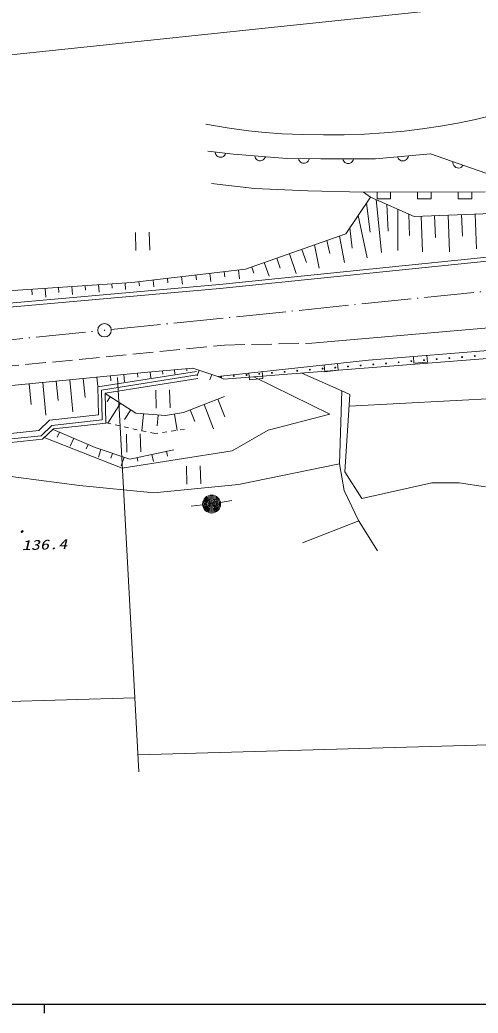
# Model space of a CAD drawing. Units: millimetres, scale not verified. Extents: x 40000 to 680000, y 20000 to 380000.
# Drawn here: x 165296 to 216251, y 204000 to 314386 of the extents above; entities that cross this region are included whole.
import ezdxf
from ezdxf.enums import TextEntityAlignment as Align

# ---------------------------------------------------------------- set-up
doc = ezdxf.new("R2010")
doc.units = ezdxf.units.MM
doc.header["$LTSCALE"] = 1000
for name, pattern in [('USER1', [1, 0.5, -0.5]), ('USER2', [3, 2.25, -0.75]), ('USER4', [7.000001, 5.508197, -0.688525, 0.114754, -0.688525])]:
    doc.linetypes.add(name, pattern=pattern)
for name, color, linetype, lineweight in [('M-TTL-BAND', 7, 'Continuous', 25), ('S-BGD', 1, 'Continuous', 13), ('S-BGD-HTXT', 6, 'Continuous', 13), ('S-BMK', 3, 'USER4', 13)]:
    doc.layers.add(name, color=color, linetype=linetype, lineweight=lineweight)
doc.styles.add('ＭＳ ゴシック', font='')
doc.styles.get('ＭＳ ゴシック').set_extended_font_data('MS Gothic')

# ---------------------------------------------------------------- blocks, each defined once
blk = doc.blocks.new('BUHIN2')
at = {"layer": 'S-BGD'}
blk.add_lwpolyline([(471, 584), (-113, 1055), (-1055, -113), (-471, -584)], dxfattribs=at)
blk = doc.blocks.new('BUHIN3')
at = {"layer": 'S-BGD'}
blk.add_lwpolyline([(485, 572), (-88, 1057), (-1057, -88), (-485, -572)], dxfattribs=at)
blk = doc.blocks.new('BUHIN12')
at = {"layer": 'S-BGD'}
blk.add_lwpolyline([(529, 532), (-3, 1061), (-1061, -3), (-529, -532)], dxfattribs=at)
blk = doc.blocks.new('BUHIN109')
at = {"layer": 'S-BGD'}
blk.add_circle((0, 0), 22.5, dxfattribs=at)
at = {"layer": 'S-BMK', "linetype": 'Continuous'}
blk.add_circle((0, 0), 746, dxfattribs=at)
blk = doc.blocks.new('BUHIN112')
at = {"layer": 'S-BGD'}
for p, q in [((1256, -127), (-198, 1246)), ((-1252, 131), (202, -1243))]:
    blk.add_line(p, q, dxfattribs=at)
blk = doc.blocks.new('BUHIN113')
at = {"layer": 'S-BGD'}
for radius in [995, 880, 765, 645, 530, 390, 270, 155, 30]:
    blk.add_circle((0, 0), radius, dxfattribs=at)

msp = doc.modelspace()

# ---------------------------------------------------------------- linework, layer by layer
at = {"layer": 'M-TTL-BAND'}
for p, q in [((40000, 205000), (579000, 205000)), ((168000, 205000), (168000, 204000))]:
    msp.add_line(p, q, dxfattribs=at)
at = {"layer": 'S-BGD'}
for p, q in [((186180, 299790), (189036, 299465)), ((189036, 299465), (194975, 298994)), ((204853, 298927), (210937, 299506)), ((210937, 299506), (217098, 297357)), ((194975, 298994), (198753, 298927)), ((198753, 298927), (204853, 298927)), ((186595, 296197), (191377, 295630)), ((191377, 295630), (197304, 295372)), ((197304, 295372), (203506, 295228)), ((203506, 295228), (217041, 295264)), ((203506, 295228), (204293, 294682)), ((201529, 290597), (204293, 294682)), ((203832, 294001), (204260, 290801)), ((204293, 294682), (209155, 292535)), ((204901, 294413), (205513, 288545)), ((206116, 293877), (206229, 290915)), ((209155, 292535), (240532, 293800)), ((202911, 292639), (203906, 287948)), ((207332, 293340), (207306, 288741)), ((208547, 292804), (208621, 290432)), ((209907, 292566), (210067, 288590)), ((211411, 292626), (211509, 290186)), ((212915, 292687), (213079, 288610)), ((214419, 292747), (214515, 290362)), ((215923, 292808), (216079, 288932)), ((190383, 286671), (201529, 290597)), ((200832, 290351), (201397, 287413)), ((201989, 291278), (202250, 289032)), ((187477, 284975), (230194, 289356)), ((198046, 289370), (198572, 286810)), ((199439, 289861), (199745, 288410)), ((230293, 288914), (187520, 284527)), ((195259, 288389), (196031, 286198)), ((196653, 288879), (197167, 287418)), ((192473, 287407), (193000, 285911)), ((193866, 287898), (194256, 286792)), ((177753, 285186), (190383, 286671)), ((184858, 286022), (184919, 285500)), ((186436, 286207), (186543, 285301)), ((188015, 286393), (188081, 285828)), ((189594, 286578), (189709, 285600)), ((191080, 286916), (191322, 286227)), ((160196, 282560), (187477, 284975)), ((161435, 284094), (177753, 285186)), ((172561, 284839), (172595, 284330)), ((174044, 284938), (174099, 284130)), ((175528, 285037), (175559, 284576)), ((177011, 285137), (177060, 284408)), ((178543, 285279), (178594, 284845)), ((180121, 285465), (180211, 284705)), ((181700, 285650), (181756, 285173)), ((183279, 285836), (183377, 285003)), ((187520, 284527), (161133, 282191)), ((166627, 284441), (166667, 283836)), ((168110, 284541), (168175, 283572)), ((169594, 284640), (169631, 284083)), ((171077, 284739), (171137, 283851)), ((197763, 278448), (230545, 281292)), ((204056, 276551), (227044, 278457)), ((187320, 274765), (204056, 276551)), ((218789, 276887), (187967, 274445)), ((144513, 271827), (179125, 275188)), ((173959, 273590), (184950, 275322)), ((185012, 274927), (174369, 273249)), ((176868, 274969), (176948, 274144)), ((178373, 275115), (178416, 274670)), ((179125, 275188), (184531, 275666)), ((179801, 275248), (179859, 274590)), ((181152, 275367), (181183, 275024)), ((182504, 275486), (182546, 275002)), ((183855, 275606), (183876, 275367)), ((184531, 275666), (187320, 274765)), ((185228, 275440), (185028, 274819)), ((186623, 274990), (186429, 274388)), ((201080, 273171), (196636, 275132)), ((166334, 273946), (166558, 271642)), ((167839, 274092), (168193, 270449)), ((169344, 274238), (169554, 272077)), ((170849, 274384), (171194, 270823)), ((172353, 274530), (172559, 272418)), ((173858, 274677), (173955, 273686)), ((185074, 274531), (174778, 272909)), ((175363, 274823), (175416, 274278)), ((187967, 274445), (187320, 274765)), ((199773, 270575), (191306, 274710)), ((174047, 270479), (173959, 273590)), ((174463, 269921), (174369, 273249)), ((174778, 272909), (174873, 269563)), ((174784, 272869), (178206, 270692)), ((200822, 265039), (201080, 273171)), ((201080, 273171), (202001, 272742)), ((202001, 272742), (201441, 264164)), ((175355, 272506), (175018, 271978)), ((176495, 271781), (175079, 269556)), ((183488, 270737), (188056, 272546)), ((185772, 271642), (186841, 268942)), ((187294, 272245), (188072, 270281)), ((201924, 271438), (218796, 272349)), ((168605, 269890), (174047, 270479)), ((177635, 271055), (176945, 269970)), ((178206, 270692), (181503, 270401)), ((179030, 270619), (178863, 268724)), ((180679, 270473), (180571, 269251)), ((181503, 270401), (183488, 270737)), ((182496, 270569), (182801, 268768)), ((184249, 271039), (184755, 269762)), ((192921, 268799), (199773, 270575)), ((167391, 268741), (168605, 269890)), ((174463, 269921), (168870, 269316)), ((174873, 269563), (169047, 268932)), ((133631, 265334), (167391, 268741)), ((168870, 269316), (167655, 268164)), ((169047, 268932), (167831, 267780)), ((168991, 268879), (173673, 266854)), ((169688, 268578), (169445, 268017)), ((188889, 266491), (192921, 268799)), ((167655, 268164), (133712, 264740)), ((167831, 267780), (133881, 264354)), ((168015, 267955), (176686, 264563)), ((171282, 267888), (170904, 267014)), ((172876, 267199), (172665, 266711)), ((173673, 266854), (177524, 265564)), ((174315, 266639), (174034, 265799)), ((175599, 266209), (175418, 265669)), ((176686, 264563), (188889, 266491)), ((177524, 265564), (182428, 266613)), ((179976, 266088), (180143, 265307)), ((181611, 266438), (181726, 265902)), ((176882, 265779), (176560, 264818)), ((178341, 265739), (178427, 265338)), ((189624, 262764), (200822, 265039)), ((201360, 262084), (200822, 265039)), ((155404, 264797), (171926, 262645)), ((201441, 264164), (203307, 261211)), ((180179, 261832), (189624, 262764)), ((203307, 261211), (211104, 262936)), ((211104, 262936), (214145, 262917)), ((214145, 262917), (217058, 262476)), ((171926, 262645), (180179, 261832)), ((202958, 258739), (201360, 262084)), ((187601, 260744), (188883, 260961)), ((185621, 260476), (184327, 260344)), ((196710, 256253), (202976, 258701)), ((205045, 255374), (202958, 258739))]:
    msp.add_line(p, q, dxfattribs=at)
at = {"layer": 'S-BGD', "linetype": 'USER2'}
for p, q in [((127114, 272257), (188049, 278243)), ((188049, 278243), (197763, 278448))]:
    msp.add_line(p, q, dxfattribs=at)
at = {"layer": 'S-BGD', "linetype": 'USER1'}
for p, q in [((180303, 268407), (174872, 269602)), ((183613, 268886), (180303, 268407))]:
    msp.add_line(p, q, dxfattribs=at)
at = {"layer": 'S-BGD'}
for points in [[(185986, 302789), (188339, 302394), (190700, 302058), (192568, 301866), (194452, 301732), (196759, 301635), (199075, 301599), (201341, 301617), (203607, 301696), (205820, 301830), (208029, 302024), (210045, 302265), (212052, 302566), (214011, 302918), (215958, 303330), (218006, 303833)], [(188204, 299559), (188141, 299428), (188056, 299320), (187928, 299201), (187788, 299145), (187643, 299119), (187459, 299140), (187323, 299198), (187200, 299284), (187099, 299429), (187041, 299553), (187012, 299695)], [(192603, 299182), (192545, 299048), (192464, 298937), (192340, 298815), (192202, 298753), (192058, 298723), (191873, 298737), (191736, 298790), (191610, 298873), (191504, 299013), (191441, 299136), (191407, 299277)], [(208492, 299273), (208458, 299131), (208397, 299008), (208296, 298866), (208172, 298782), (208035, 298726), (207850, 298709), (207706, 298737), (207567, 298796), (207438, 298917), (207356, 299026), (207298, 299159)], [(197464, 298950), (197413, 298813), (197339, 298697), (197223, 298567), (197090, 298498), (196948, 298458), (196762, 298462), (196622, 298506), (196491, 298580), (196377, 298714), (196307, 298833), (196264, 298971)], [(202403, 298927), (202355, 298789), (202283, 298672), (202169, 298540), (202037, 298468), (201896, 298426), (201710, 298426), (201569, 298468), (201437, 298540), (201320, 298672), (201248, 298789), (201203, 298927)], [(214584, 298234), (214493, 298120), (214387, 298033), (214236, 297946), (214087, 297921), (213940, 297928), (213765, 297989), (213645, 298075), (213545, 298187), (213478, 298350), (213448, 298484), (213451, 298629)]]:
    msp.add_lwpolyline(points, dxfattribs=at)
for centre in [(215871, 277029), (203186, 275977), (204596, 276094), (206005, 276211), (207415, 276328), (208824, 276445), (210233, 276562), (211643, 276678), (213052, 276795), (214461, 276912), (190502, 274926), (191911, 275043), (193321, 275160), (194730, 275276), (196139, 275393), (197549, 275510), (198958, 275627), (200368, 275744), (201777, 275861), (187683, 274692), (189093, 274809)]:
    msp.add_circle(centre, 49.8, dxfattribs=at)
at = {"layer": 'S-BGD-HTXT'}
for p, q in [((157650, 309786), (419792, 337402)), ((176153, 274647), (178530, 230814)), ((124150, 237493), (178085, 239026)), ((178428, 232704), (304299, 236282))]:
    msp.add_line(p, q, dxfattribs=at)
at = {"layer": 'S-BMK'}
for p, q in [((175454, 279977), (273369, 289948)), ((76565, 269908), (173962, 279825))]:
    msp.add_line(p, q, dxfattribs=at)

# ---------------------------------------------------------------- block references
at = {"rotation": 135}
for name, p in [('BUHIN12', (205762, 295234)), ('BUHIN12', (210274, 295246)), ('BUHIN12', (214786, 295258)), ('BUHIN112', (178940, 289761)), ('BUHIN109', (174709, 279890)), ('BUHIN3', (209803, 277028)), ('BUHIN2', (199872, 276105)), ('BUHIN2', (191504, 275212)), ('BUHIN112', (181206, 272254)), ('BUHIN112', (177948, 267359)), ('BUHIN112', (184610, 263800)), ('BUHIN113', (186615, 260577))]:
    msp.add_blockref(name, p, dxfattribs=at)

# ---------------------------------------------------------------- texts
at = {"layer": 'S-BGD', "style": 'ＭＳ ゴシック', "oblique": 15}
msp.add_text('・', height=1100, rotation=1.7, dxfattribs=at).set_placement((164675, 256597), align=Align.BOTTOM_LEFT)
at = {"layer": 'S-BGD', "style": 'ＭＳ ゴシック', "oblique": 15, "width": 1.35}
msp.add_text('136.4', height=1100, rotation=1.7, dxfattribs=at).set_placement((165527, 255116), align=Align.BOTTOM_LEFT)

doc.saveas('drawing.dxf')
